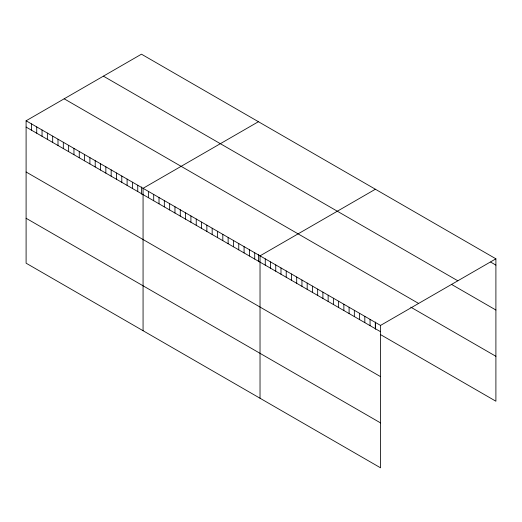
<?xml version="1.0" encoding="UTF-8"?>
<svg xmlns="http://www.w3.org/2000/svg" width="522" height="522" viewBox="0 0 522 522"><rect width="100%" height="100%" fill="white"/><g stroke="black" fill="none" stroke-linecap="round" stroke-linejoin="round"><path stroke-width="0.78" d="M26.1 120.784L380.538 325.421L380.538 467.816L26.1 263.186L26.1 120.784L141.462 54.184L495.9 258.814L495.9 401.216L380.629 334.667M258.423 121.711L143.067 188.311L143.067 330.713M375.39 189.238L260.028 255.845L260.028 398.24M380.538 325.421L495.9 258.814M490.66 262.083L495.9 265.111M103.389 76.16L457.833 280.797M451.367 284.314L495.9 310.022M64.167 98.808L418.611 303.439M410.755 307.145L495.9 356.298M26.1 127.081L380.538 331.711M26.1 171.992L380.538 376.63M26.1 218.268L380.538 422.905M375.39 322.015L375.39 329.232M375.298 322.394L375.298 328.69M370.059 319.366L370.059 325.663M364.819 316.345L364.819 322.635M359.58 313.317L359.58 319.614M354.34 310.296L354.34 316.586M349.101 307.269L349.101 313.565M343.861 304.241L343.861 310.538M338.621 301.22L338.621 307.51M333.382 298.192L333.382 304.489M328.142 295.171L328.142 301.462M322.903 292.144L322.903 298.44M317.663 289.116L317.663 295.413M312.424 286.095L312.424 292.385M307.184 283.068L307.184 289.364M301.944 280.046L301.944 286.337M296.705 277.019L296.705 283.315M291.465 273.991L291.465 280.288M286.226 270.97L286.226 277.26M280.986 267.943L280.986 274.239M275.747 264.922L275.747 271.212M270.507 261.894L270.507 268.191M265.267 258.866L265.267 265.163M258.423 254.488L258.423 261.705M254.716 252.772L254.716 259.069M249.399 249.705L249.399 256.002M244.081 246.632L244.081 252.929M238.763 243.565L238.763 249.862M233.445 240.498L233.445 246.789M228.134 237.425L228.134 243.722M222.816 234.358L222.816 240.649M217.498 231.285L217.498 237.582M212.18 228.218L212.18 234.515M206.862 225.152L206.862 231.442M201.544 222.078L201.544 228.375M196.233 219.012L196.233 225.302M190.915 215.938L190.915 222.235M185.597 212.872L185.597 219.162M180.279 209.798L180.279 216.095M174.961 206.732L174.961 213.028M169.65 203.665L169.65 209.955M164.332 200.592L164.332 206.888M159.014 197.525L159.014 203.815M153.696 194.452L153.696 200.748M148.379 191.385L148.379 197.681M141.462 186.954L141.462 194.177M137.749 185.245L137.749 191.541M132.431 182.178L132.431 188.468M127.114 179.105L127.114 185.401M121.796 176.038L121.796 182.328M116.484 172.965L116.484 179.261M111.166 169.898L111.166 176.195M105.849 166.831L105.849 173.121M100.531 163.758L100.531 170.055M95.213 160.691L95.213 166.981M89.901 157.618L89.901 163.915M84.584 154.551L84.584 160.841M79.266 151.478L79.266 157.774M73.948 148.411L73.948 154.708M68.63 145.344L68.63 151.634M63.319 142.271L63.319 148.568M58.001 139.204L58.001 145.494M52.683 136.131L52.683 142.428M47.365 133.064L47.365 139.361M42.047 129.991L42.047 136.288M36.736 126.924L36.736 133.221M31.418 123.858L31.418 130.148"/></g></svg>
